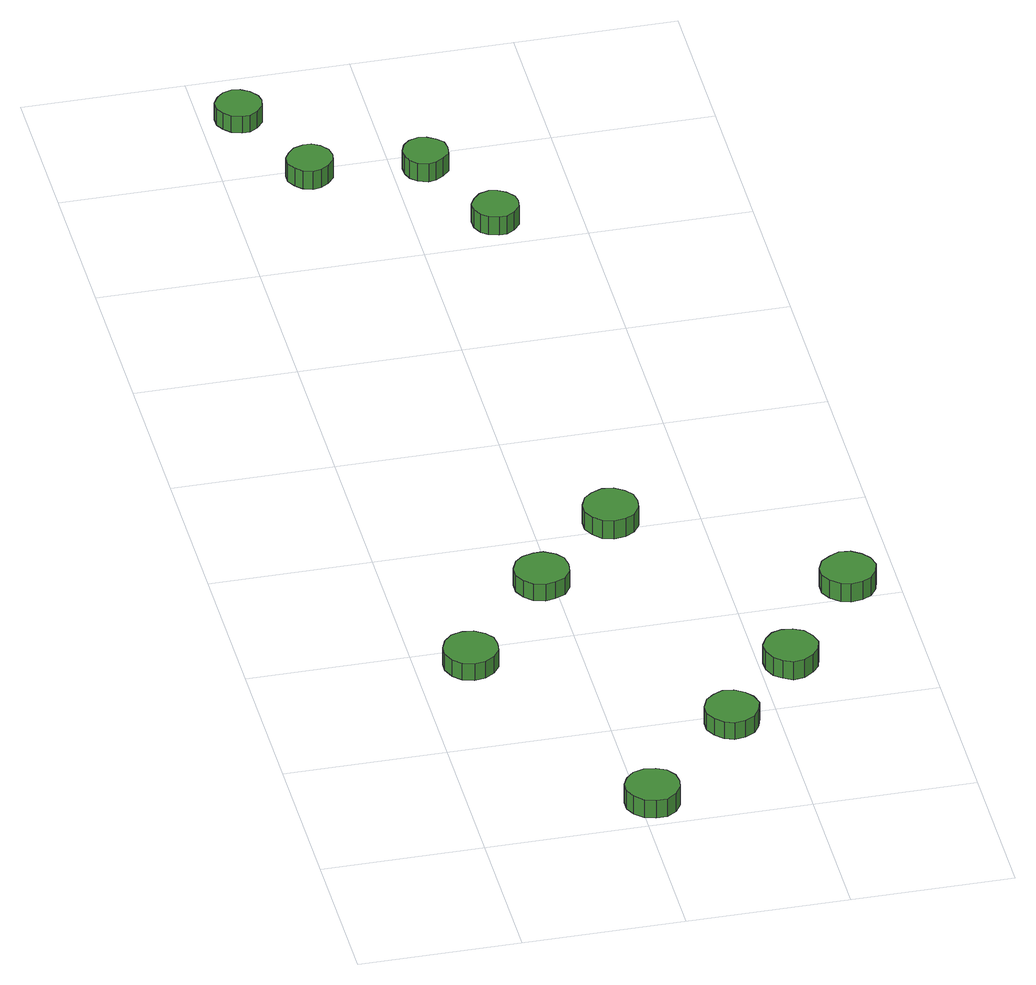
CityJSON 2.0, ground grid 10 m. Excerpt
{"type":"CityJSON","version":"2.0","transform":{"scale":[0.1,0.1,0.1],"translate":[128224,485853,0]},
"CityObjects":{
"tree1":{"type":"SolitaryVegetationObject","attributes":{"function":"something"},"geometry":[{"type":"MultiSurface","lod":"1","boundaries":[[[0,1,2,3,4,5,6,7,8,9,10,11,12,13,14]],[[15,16,17,18,19,20,21,22,23,24,25,26,27,28,29]],[[0,29,28,1]],[[1,28,27,2]],[[2,27,26,3]],[[3,26,25,4]],[[4,25,24,5]],[[5,24,23,6]],[[6,23,22,7]],[[7,22,21,8]],[[8,21,20,9]],[[9,20,19,10]],[[10,19,18,11]],[[11,18,17,12]],[[12,17,16,13]],[[13,16,15,14]],[[14,15,29,0]]]}]},
"tree2":{"type":"SolitaryVegetationObject","attributes":{"function":"something"},"geometry":[{"type":"MultiSurface","lod":"1","boundaries":[[[30,31,32,33,34,35,36,37,38,39,40,41,42,43,44]],[[45,46,47,48,49,50,51,52,53,54,55,56,57,58,59]],[[30,59,58,31]],[[31,58,57,32]],[[32,57,56,33]],[[33,56,55,34]],[[34,55,54,35]],[[35,54,53,36]],[[36,53,52,37]],[[37,52,51,38]],[[38,51,50,39]],[[39,50,49,40]],[[40,49,48,41]],[[41,48,47,42]],[[42,47,46,43]],[[43,46,45,44]],[[44,45,59,30]]]}]},
"tree3":{"type":"SolitaryVegetationObject","attributes":{"function":"something"},"geometry":[{"type":"MultiSurface","lod":"1","boundaries":[[[60,61,62,63,64,65,66,67,68,69,70,71,72,73,74]],[[75,76,77,78,79,80,81,82,83,84,85,86,87,88,89]],[[60,89,88,61]],[[61,88,87,62]],[[62,87,86,63]],[[63,86,85,64]],[[64,85,84,65]],[[65,84,83,66]],[[66,83,82,67]],[[67,82,81,68]],[[68,81,80,69]],[[69,80,79,70]],[[70,79,78,71]],[[71,78,77,72]],[[72,77,76,73]],[[73,76,75,74]],[[74,75,89,60]]]}]},
"tree4":{"type":"SolitaryVegetationObject","attributes":{"function":"something"},"geometry":[{"type":"MultiSurface","lod":"1","boundaries":[[[90,91,92,93,94,95,96,97,98,99,100,101,102,103,104]],[[105,106,107,108,109,110,111,112,113,114,115,116,117,118,119]],[[90,119,118,91]],[[91,118,117,92]],[[92,117,116,93]],[[93,116,115,94]],[[94,115,114,95]],[[95,114,113,96]],[[96,113,112,97]],[[97,112,111,98]],[[98,111,110,99]],[[99,110,109,100]],[[100,109,108,101]],[[101,108,107,102]],[[102,107,106,103]],[[103,106,105,104]],[[104,105,119,90]]]}]},
"tree5":{"type":"SolitaryVegetationObject","attributes":{"function":"something"},"geometry":[{"type":"MultiSurface","lod":"1","boundaries":[[[120,121,122,123,124,125,126,127,128,129,130,131,132,133,134]],[[135,136,137,138,139,140,141,142,143,144,145,146,147,148,149]],[[120,149,148,121]],[[121,148,147,122]],[[122,147,146,123]],[[123,146,145,124]],[[124,145,144,125]],[[125,144,143,126]],[[126,143,142,127]],[[127,142,141,128]],[[128,141,140,129]],[[129,140,139,130]],[[130,139,138,131]],[[131,138,137,132]],[[132,137,136,133]],[[133,136,135,134]],[[134,135,149,120]]]}]},
"tree6":{"type":"SolitaryVegetationObject","attributes":{"function":"something"},"geometry":[{"type":"MultiSurface","lod":"1","boundaries":[[[150,151,152,153,154,155,156,157,158,159,160,161,162,163,164]],[[165,166,167,168,169,170,171,172,173,174,175,176,177,178,179]],[[150,179,178,151]],[[151,178,177,152]],[[152,177,176,153]],[[153,176,175,154]],[[154,175,174,155]],[[155,174,173,156]],[[156,173,172,157]],[[157,172,171,158]],[[158,171,170,159]],[[159,170,169,160]],[[160,169,168,161]],[[161,168,167,162]],[[162,167,166,163]],[[163,166,165,164]],[[164,165,179,150]]]}]},
"tree7":{"type":"SolitaryVegetationObject","attributes":{"function":"something"},"geometry":[{"type":"MultiSurface","lod":"1","boundaries":[[[180,181,182,183,184,185,186,187,188,189,190,191,192,193,194]],[[195,196,197,198,199,200,201,202,203,204,205,206,207,208,209]],[[180,209,208,181]],[[181,208,207,182]],[[182,207,206,183]],[[183,206,205,184]],[[184,205,204,185]],[[185,204,203,186]],[[186,203,202,187]],[[187,202,201,188]],[[188,201,200,189]],[[189,200,199,190]],[[190,199,198,191]],[[191,198,197,192]],[[192,197,196,193]],[[193,196,195,194]],[[194,195,209,180]]]}]},
"tree8":{"type":"SolitaryVegetationObject","attributes":{"function":"something"},"geometry":[{"type":"MultiSurface","lod":"1","boundaries":[[[210,211,212,213,214,215,216,217,218,219,220,221,222,223,224]],[[225,226,227,228,229,230,231,232,233,234,235,236,237,238,239]],[[210,239,238,211]],[[211,238,237,212]],[[212,237,236,213]],[[213,236,235,214]],[[214,235,234,215]],[[215,234,233,216]],[[216,233,232,217]],[[217,232,231,218]],[[218,231,230,219]],[[219,230,229,220]],[[220,229,228,221]],[[221,228,227,222]],[[222,227,226,223]],[[223,226,225,224]],[[224,225,239,210]]]}]},
"tree9":{"type":"SolitaryVegetationObject","attributes":{"function":"something"},"geometry":[{"type":"MultiSurface","lod":"1","boundaries":[[[240,241,242,243,244,245,246,247,248,249,250,251,252,253,254]],[[255,256,257,258,259,260,261,262,263,264,265,266,267,268,269]],[[240,269,268,241]],[[241,268,267,242]],[[242,267,266,243]],[[243,266,265,244]],[[244,265,264,245]],[[245,264,263,246]],[[246,263,262,247]],[[247,262,261,248]],[[248,261,260,249]],[[249,260,259,250]],[[250,259,258,251]],[[251,258,257,252]],[[252,257,256,253]],[[253,256,255,254]],[[254,255,269,240]]]}]},
"tree10":{"type":"SolitaryVegetationObject","attributes":{"function":"something"},"geometry":[{"type":"MultiSurface","lod":"1","boundaries":[[[270,271,272,273,274,275,276,277,278,279,280,281,282,283,284]],[[285,286,287,288,289,290,291,292,293,294,295,296,297,298,299]],[[270,299,298,271]],[[271,298,297,272]],[[272,297,296,273]],[[273,296,295,274]],[[274,295,294,275]],[[275,294,293,276]],[[276,293,292,277]],[[277,292,291,278]],[[278,291,290,279]],[[279,290,289,280]],[[280,289,288,281]],[[281,288,287,282]],[[282,287,286,283]],[[283,286,285,284]],[[284,285,299,270]]]}]},
"tree11":{"type":"SolitaryVegetationObject","attributes":{"function":"something"},"geometry":[{"type":"MultiSurface","lod":"1","boundaries":[[[300,301,302,303,304,305,306,307,308,309,310,311,312,313,314]],[[315,316,317,318,319,320,321,322,323,324,325,326,327,328,329]],[[300,329,328,301]],[[301,328,327,302]],[[302,327,326,303]],[[303,326,325,304]],[[304,325,324,305]],[[305,324,323,306]],[[306,323,322,307]],[[307,322,321,308]],[[308,321,320,309]],[[309,320,319,310]],[[310,319,318,311]],[[311,318,317,312]],[[312,317,316,313]],[[313,316,315,314]],[[314,315,329,300]]]}]}
},
"vertices":[
[50,184,18],[49,191,18],[45,196,18],[39,200,18],[32,201,18],[25,199,18],[20,194,18],[17,187,18],[17,181,18],[20,174,18],[25,169,18],[32,167,18],[39,168,18],[45,172,18],[49,177,18],[49,177,6],[45,172,6],[39,168,6],[32,167,6],[25,169,6],[20,174,6],[17,181,6],[17,187,6],[20,194,6],[25,199,6],[32,201,6],[39,200,6],[45,196,6],[49,191,6],[50,184,6],
[124,23,18],[123,30,18],[119,36,18],[113,39,18],[106,40,18],[99,38,18],[94,33,18],[91,27,18],[91,20,18],[94,14,18],[99,9,18],[106,7,18],[113,7,18],[119,11,18],[123,17,18],[123,17,5],[119,11,5],[113,7,5],[106,7,5],[99,9,5],[94,14,5],[91,20,5],[91,27,5],[94,33,5],[99,38,5],[106,40,5],[113,39,5],[119,36,5],[123,30,5],[124,23,5],
[109,254,18],[108,261,18],[104,266,18],[97,270,18],[91,270,18],[84,268,18],[79,264,18],[76,257,18],[76,250,18],[79,244,18],[84,239,18],[91,237,18],[97,238,18],[104,241,18],[108,247,18],[108,247,6],[104,241,6],[97,238,6],[91,237,6],[84,239,6],[79,244,6],[76,250,6],[76,257,6],[79,264,6],[84,268,6],[91,270,6],[97,270,6],[104,266,6],[108,261,6],[109,254,6],
[188,91,18],[186,98,18],[182,103,18],[176,107,18],[169,108,18],[163,105,18],[158,101,18],[155,94,18],[155,87,18],[158,81,18],[163,76,18],[169,74,18],[176,75,18],[182,78,18],[186,84,18],[186,84,6],[182,78,6],[176,75,6],[169,74,6],[163,76,6],[158,81,6],[155,87,6],[155,94,6],[158,101,6],[163,105,6],[169,108,6],[176,107,6],[182,103,6],[186,98,6],[188,91,6],
[163,307,19],[162,314,19],[158,319,19],[152,323,19],[145,324,19],[138,321,19],[133,317,19],[130,310,19],[130,303,19],[133,297,19],[138,292,19],[145,290,19],[152,291,19],[158,294,19],[162,300,19],[162,300,6],[158,294,6],[152,291,6],[145,290,6],[138,292,6],[133,297,6],[130,303,6],[130,310,6],[133,317,6],[138,321,6],[145,324,6],[152,323,6],[158,319,6],[162,314,6],[163,307,6],
[36,754,21],[35,759,21],[31,764,21],[26,767,21],[21,768,21],[15,766,21],[11,762,21],[8,757,21],[8,751,21],[11,746,21],[15,742,21],[21,740,21],[26,740,21],[31,743,21],[35,748,21],[35,748,9],[31,743,9],[26,740,9],[21,740,9],[15,742,9],[11,746,9],[8,751,9],[8,757,9],[11,762,9],[15,766,9],[21,768,9],[26,767,9],[31,764,9],[35,759,9],[36,754,9],
[65,691,20],[64,697,20],[60,702,20],[55,705,20],[50,705,20],[44,703,20],[40,699,20],[37,694,20],[37,688,20],[40,683,20],[44,679,20],[50,677,20],[55,678,20],[60,681,20],[64,686,20],[64,686,7],[60,681,7],[55,678,7],[50,677,7],[44,679,7],[40,683,7],[37,688,7],[37,694,7],[40,699,7],[44,703,7],[50,705,7],[55,705,7],[60,702,7],[64,697,7],[65,691,7],
[236,144,18],[234,151,18],[230,157,18],[224,160,18],[217,161,18],[211,159,18],[206,154,18],[203,148,18],[203,141,18],[206,134,18],[211,130,18],[217,127,18],[224,128,18],[230,132,18],[234,137,18],[234,137,5],[230,132,5],[224,128,5],[217,127,5],[211,130,5],[206,134,5],[203,141,5],[203,148,5],[206,154,5],[211,159,5],[217,161,5],[224,160,5],[230,157,5],[234,151,5],[236,144,5],
[133,682,21],[132,688,21],[128,692,21],[123,695,21],[118,696,21],[112,694,21],[108,690,21],[106,685,21],[106,679,21],[108,674,21],[112,670,21],[118,668,21],[123,669,21],[128,672,21],[132,676,21],[132,676,8],[128,672,8],[123,669,8],[118,668,8],[112,670,8],[108,674,8],[106,679,8],[106,685,8],[108,690,8],[112,694,8],[118,696,8],[123,695,8],[128,692,8],[132,688,8],[133,682,8],
[287,214,18],[285,221,18],[281,226,18],[275,230,18],[268,231,18],[262,228,18],[256,224,18],[253,217,18],[253,210,18],[256,204,18],[262,199,18],[268,197,18],[275,198,18],[281,201,18],[285,207,18],[285,207,5],[281,201,5],[275,198,5],[268,197,5],[262,199,5],[256,204,5],[253,210,5],[253,217,5],[256,224,5],[262,228,5],[268,231,5],[275,230,5],[281,226,5],[285,221,5],[287,214,5],
[162,621,20],[161,626,20],[157,631,20],[152,634,20],[147,635,20],[141,633,20],[137,629,20],[134,624,20],[134,618,20],[137,612,20],[141,609,20],[147,607,20],[152,607,20],[157,610,20],[161,615,20],[161,615,7],[157,610,7],[152,607,7],[147,607,7],[141,609,7],[137,612,7],[134,618,7],[134,624,7],[137,629,7],[141,633,7],[147,635,7],[152,634,7],[157,631,7],[161,626,7],[162,621,7]
]}
